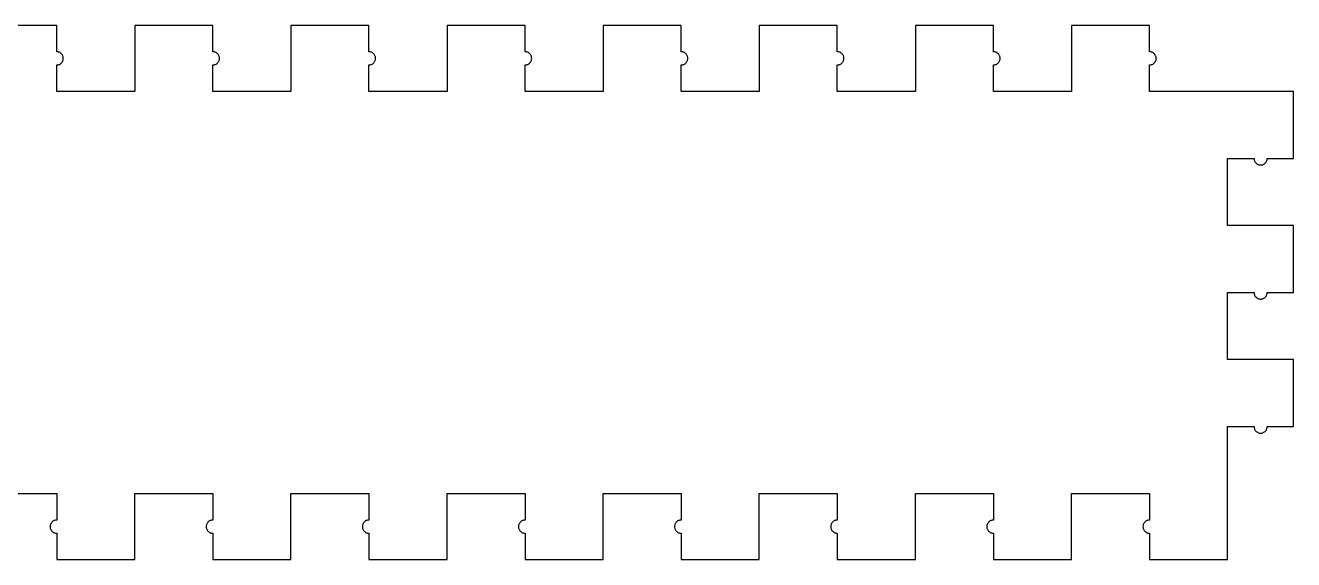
# Model space of a CAD drawing. Header units: metres. Extents: x -123 to 193, y -3 to 291.
# Drawn here: x 133.5 to 193.1, y -3.1 to 22 of the extents above; entities that cross this region are included whole.
import ezdxf

# ---------------------------------------------------------------- set-up
doc = ezdxf.new("R2010")
doc.units = ezdxf.units.M

msp = doc.modelspace()

# ---------------------------------------------------------------- linework, layer by layer
for p, q in [((135, 22), (131.333, 22)), ((135, 20.76), (135, 22)), ((142.333, 22), (138.667, 22)), ((138.667, 22), (138.667, 18.9)), ((142.333, 20.76), (142.333, 22)), ((149.667, 22), (146, 22)), ((146, 22), (146, 18.9)), ((149.667, 20.76), (149.667, 22)), ((157, 22), (153.333, 22)), ((153.333, 22), (153.333, 18.9)), ((157, 20.76), (157, 22)), ((164.333, 22), (160.667, 22)), ((160.667, 22), (160.667, 18.9)), ((164.333, 20.76), (164.333, 22)), ((171.667, 22), (168, 22)), ((168, 22), (168, 18.9)), ((171.667, 20.76), (171.667, 22)), ((179, 22), (175.333, 22)), ((175.333, 22), (175.333, 18.9)), ((179, 20.76), (179, 22)), ((186.333, 22), (182.667, 22)), ((182.667, 22), (182.667, 18.9)), ((186.333, 20.76), (186.333, 22)), ((135.032, 20.7583), (135, 20.76)), ((135.064, 20.7532), (135.032, 20.7583)), ((135.096, 20.7448), (135.064, 20.7532)), ((135.126, 20.7332), (135.096, 20.7448)), ((135.155, 20.7184), (135.126, 20.7332)), ((135.182, 20.7008), (135.155, 20.7184)), ((135.207, 20.6804), (135.182, 20.7008)), ((135.23, 20.6574), (135.207, 20.6804)), ((135.251, 20.6322), (135.23, 20.6574)), ((135.23, 20.2426), (135.251, 20.2678)), ((135.268, 20.605), (135.251, 20.6322)), ((135.251, 20.2678), (135.268, 20.295)), ((135.283, 20.5761), (135.268, 20.605)), ((135.268, 20.295), (135.283, 20.3239)), ((135.295, 20.5458), (135.283, 20.5761)), ((135.283, 20.3239), (135.295, 20.3542)), ((135.303, 20.5144), (135.295, 20.5458)), ((135.295, 20.3542), (135.303, 20.3855)), ((135.308, 20.4824), (135.303, 20.5144)), ((135.303, 20.3855), (135.308, 20.4176)), ((135.31, 20.45), (135.308, 20.4824)), ((135.308, 20.4176), (135.31, 20.45)), ((142.366, 20.7583), (142.333, 20.76)), ((142.398, 20.7532), (142.366, 20.7583)), ((142.429, 20.7448), (142.398, 20.7532)), ((142.459, 20.7332), (142.429, 20.7448)), ((142.488, 20.7184), (142.459, 20.7332)), ((142.516, 20.7008), (142.488, 20.7184)), ((142.541, 20.6804), (142.516, 20.7008)), ((142.564, 20.6574), (142.541, 20.6804)), ((142.584, 20.6322), (142.564, 20.6574)), ((142.564, 20.2426), (142.584, 20.2678)), ((142.602, 20.605), (142.584, 20.6322)), ((142.584, 20.2678), (142.602, 20.295)), ((142.617, 20.5761), (142.602, 20.605)), ((142.602, 20.295), (142.617, 20.3239)), ((142.628, 20.5458), (142.617, 20.5761)), ((142.617, 20.3239), (142.628, 20.3542)), ((142.637, 20.5144), (142.628, 20.5458)), ((142.628, 20.3542), (142.637, 20.3855)), ((142.642, 20.4824), (142.637, 20.5144)), ((142.637, 20.3855), (142.642, 20.4176)), ((142.643, 20.45), (142.642, 20.4824)), ((142.642, 20.4176), (142.643, 20.45)), ((149.699, 20.7583), (149.667, 20.76)), ((149.731, 20.7532), (149.699, 20.7583)), ((149.762, 20.7448), (149.731, 20.7532)), ((149.793, 20.7332), (149.762, 20.7448)), ((149.822, 20.7184), (149.793, 20.7332)), ((149.849, 20.7008), (149.822, 20.7184)), ((149.874, 20.6804), (149.849, 20.7008)), ((149.897, 20.6574), (149.874, 20.6804)), ((149.917, 20.6322), (149.897, 20.6574)), ((149.897, 20.2426), (149.917, 20.2678)), ((149.935, 20.605), (149.917, 20.6322)), ((149.917, 20.2678), (149.935, 20.295)), ((149.95, 20.5761), (149.935, 20.605)), ((149.935, 20.295), (149.95, 20.3239)), ((149.961, 20.5458), (149.95, 20.5761)), ((149.95, 20.3239), (149.961, 20.3542)), ((149.97, 20.5144), (149.961, 20.5458)), ((149.961, 20.3542), (149.97, 20.3855)), ((149.975, 20.4824), (149.97, 20.5144)), ((149.97, 20.3855), (149.975, 20.4176)), ((149.977, 20.45), (149.975, 20.4824)), ((149.975, 20.4176), (149.977, 20.45)), ((157.032, 20.7583), (157, 20.76)), ((157.064, 20.7532), (157.032, 20.7583)), ((157.096, 20.7448), (157.064, 20.7532)), ((157.126, 20.7332), (157.096, 20.7448)), ((157.155, 20.7184), (157.126, 20.7332)), ((157.182, 20.7008), (157.155, 20.7184)), ((157.207, 20.6804), (157.182, 20.7008)), ((157.23, 20.6574), (157.207, 20.6804)), ((157.251, 20.6322), (157.23, 20.6574)), ((157.23, 20.2426), (157.251, 20.2678)), ((157.268, 20.605), (157.251, 20.6322)), ((157.251, 20.2678), (157.268, 20.295)), ((157.283, 20.5761), (157.268, 20.605)), ((157.268, 20.295), (157.283, 20.3239)), ((157.295, 20.5458), (157.283, 20.5761)), ((157.283, 20.3239), (157.295, 20.3542)), ((157.303, 20.5144), (157.295, 20.5458)), ((157.295, 20.3542), (157.303, 20.3855)), ((157.308, 20.4824), (157.303, 20.5144)), ((157.303, 20.3855), (157.308, 20.4176)), ((157.31, 20.45), (157.308, 20.4824)), ((157.308, 20.4176), (157.31, 20.45)), ((164.366, 20.7583), (164.333, 20.76)), ((164.398, 20.7532), (164.366, 20.7583)), ((164.429, 20.7448), (164.398, 20.7532)), ((164.459, 20.7332), (164.429, 20.7448)), ((164.488, 20.7184), (164.459, 20.7332)), ((164.516, 20.7008), (164.488, 20.7184)), ((164.541, 20.6804), (164.516, 20.7008)), ((164.564, 20.6574), (164.541, 20.6804)), ((164.584, 20.6322), (164.564, 20.6574)), ((164.564, 20.2426), (164.584, 20.2678)), ((164.602, 20.605), (164.584, 20.6322)), ((164.584, 20.2678), (164.602, 20.295)), ((164.617, 20.5761), (164.602, 20.605)), ((164.602, 20.295), (164.617, 20.3239)), ((164.628, 20.5458), (164.617, 20.5761)), ((164.617, 20.3239), (164.628, 20.3542)), ((164.637, 20.5144), (164.628, 20.5458)), ((164.628, 20.3542), (164.637, 20.3855)), ((164.642, 20.4824), (164.637, 20.5144)), ((164.637, 20.3855), (164.642, 20.4176)), ((164.643, 20.45), (164.642, 20.4824)), ((164.642, 20.4176), (164.643, 20.45)), ((171.699, 20.7583), (171.667, 20.76)), ((171.731, 20.7532), (171.699, 20.7583)), ((171.762, 20.7448), (171.731, 20.7532)), ((171.793, 20.7332), (171.762, 20.7448)), ((171.822, 20.7184), (171.793, 20.7332)), ((171.849, 20.7008), (171.822, 20.7184)), ((171.874, 20.6804), (171.849, 20.7008)), ((171.897, 20.6574), (171.874, 20.6804)), ((171.917, 20.6322), (171.897, 20.6574)), ((171.897, 20.2426), (171.917, 20.2678)), ((171.935, 20.605), (171.917, 20.6322)), ((171.917, 20.2678), (171.935, 20.295)), ((171.95, 20.5761), (171.935, 20.605)), ((171.935, 20.295), (171.95, 20.3239)), ((171.961, 20.5458), (171.95, 20.5761)), ((171.95, 20.3239), (171.961, 20.3542)), ((171.97, 20.5144), (171.961, 20.5458)), ((171.961, 20.3542), (171.97, 20.3855)), ((171.975, 20.4824), (171.97, 20.5144)), ((171.97, 20.3855), (171.975, 20.4176)), ((171.977, 20.45), (171.975, 20.4824)), ((171.975, 20.4176), (171.977, 20.45)), ((179.032, 20.7583), (179, 20.76)), ((179.064, 20.7532), (179.032, 20.7583)), ((179.096, 20.7448), (179.064, 20.7532)), ((179.126, 20.7332), (179.096, 20.7448)), ((179.155, 20.7184), (179.126, 20.7332)), ((179.182, 20.7008), (179.155, 20.7184)), ((179.207, 20.6804), (179.182, 20.7008)), ((179.23, 20.6574), (179.207, 20.6804)), ((179.251, 20.6322), (179.23, 20.6574)), ((179.23, 20.2426), (179.251, 20.2678)), ((179.268, 20.605), (179.251, 20.6322)), ((179.251, 20.2678), (179.268, 20.295)), ((179.283, 20.5761), (179.268, 20.605)), ((179.268, 20.295), (179.283, 20.3239)), ((179.295, 20.5458), (179.283, 20.5761)), ((179.283, 20.3239), (179.295, 20.3542)), ((179.303, 20.5144), (179.295, 20.5458)), ((179.295, 20.3542), (179.303, 20.3855)), ((179.308, 20.4824), (179.303, 20.5144)), ((179.303, 20.3855), (179.308, 20.4176)), ((179.31, 20.45), (179.308, 20.4824)), ((179.308, 20.4176), (179.31, 20.45)), ((186.366, 20.7583), (186.333, 20.76)), ((186.398, 20.7532), (186.366, 20.7583)), ((186.429, 20.7448), (186.398, 20.7532)), ((186.459, 20.7332), (186.429, 20.7448)), ((186.488, 20.7184), (186.459, 20.7332)), ((186.516, 20.7008), (186.488, 20.7184)), ((186.541, 20.6804), (186.516, 20.7008)), ((186.564, 20.6574), (186.541, 20.6804)), ((186.584, 20.6322), (186.564, 20.6574)), ((186.564, 20.2426), (186.584, 20.2678)), ((186.602, 20.605), (186.584, 20.6322)), ((186.584, 20.2678), (186.602, 20.295)), ((186.617, 20.5761), (186.602, 20.605)), ((186.602, 20.295), (186.617, 20.3239)), ((186.628, 20.5458), (186.617, 20.5761)), ((186.617, 20.3239), (186.628, 20.3542)), ((186.637, 20.5144), (186.628, 20.5458)), ((186.628, 20.3542), (186.637, 20.3855)), ((186.642, 20.4824), (186.637, 20.5144)), ((186.637, 20.3855), (186.642, 20.4176)), ((186.643, 20.45), (186.642, 20.4824)), ((186.642, 20.4176), (186.643, 20.45)), ((135, 20.14), (135.032, 20.1417)), ((135, 18.9), (135, 20.14)), ((135.032, 20.1417), (135.064, 20.1468)), ((135.064, 20.1468), (135.096, 20.1552)), ((135.096, 20.1552), (135.126, 20.1668)), ((135.126, 20.1668), (135.155, 20.1815)), ((135.155, 20.1815), (135.182, 20.1992)), ((135.182, 20.1992), (135.207, 20.2196)), ((135.207, 20.2196), (135.23, 20.2426)), ((142.333, 20.14), (142.366, 20.1417)), ((142.333, 18.9), (142.333, 20.14)), ((142.366, 20.1417), (142.398, 20.1468)), ((142.398, 20.1468), (142.429, 20.1552)), ((142.429, 20.1552), (142.459, 20.1668)), ((142.459, 20.1668), (142.488, 20.1815)), ((142.488, 20.1815), (142.516, 20.1992)), ((142.516, 20.1992), (142.541, 20.2196)), ((142.541, 20.2196), (142.564, 20.2426)), ((149.667, 20.14), (149.699, 20.1417)), ((149.667, 18.9), (149.667, 20.14)), ((149.699, 20.1417), (149.731, 20.1468)), ((149.731, 20.1468), (149.762, 20.1552)), ((149.762, 20.1552), (149.793, 20.1668)), ((149.793, 20.1668), (149.822, 20.1815)), ((149.822, 20.1815), (149.849, 20.1992)), ((149.849, 20.1992), (149.874, 20.2196)), ((149.874, 20.2196), (149.897, 20.2426)), ((157, 20.14), (157.032, 20.1417)), ((157, 18.9), (157, 20.14)), ((157.032, 20.1417), (157.064, 20.1468)), ((157.064, 20.1468), (157.096, 20.1552)), ((157.096, 20.1552), (157.126, 20.1668)), ((157.126, 20.1668), (157.155, 20.1815)), ((157.155, 20.1815), (157.182, 20.1992)), ((157.182, 20.1992), (157.207, 20.2196)), ((157.207, 20.2196), (157.23, 20.2426)), ((164.333, 20.14), (164.366, 20.1417)), ((164.333, 18.9), (164.333, 20.14)), ((164.366, 20.1417), (164.398, 20.1468)), ((164.398, 20.1468), (164.429, 20.1552)), ((164.429, 20.1552), (164.459, 20.1668)), ((164.459, 20.1668), (164.488, 20.1815)), ((164.488, 20.1815), (164.516, 20.1992)), ((164.516, 20.1992), (164.541, 20.2196)), ((164.541, 20.2196), (164.564, 20.2426)), ((171.667, 20.14), (171.699, 20.1417)), ((171.667, 18.9), (171.667, 20.14)), ((171.699, 20.1417), (171.731, 20.1468)), ((171.731, 20.1468), (171.762, 20.1552)), ((171.762, 20.1552), (171.793, 20.1668)), ((171.793, 20.1668), (171.822, 20.1815)), ((171.822, 20.1815), (171.849, 20.1992)), ((171.849, 20.1992), (171.874, 20.2196)), ((171.874, 20.2196), (171.897, 20.2426)), ((179, 20.14), (179.032, 20.1417)), ((179, 18.9), (179, 20.14)), ((179.032, 20.1417), (179.064, 20.1468)), ((179.064, 20.1468), (179.096, 20.1552)), ((179.096, 20.1552), (179.126, 20.1668)), ((179.126, 20.1668), (179.155, 20.1815)), ((179.155, 20.1815), (179.182, 20.1992)), ((179.182, 20.1992), (179.207, 20.2196)), ((179.207, 20.2196), (179.23, 20.2426)), ((186.333, 20.14), (186.366, 20.1417)), ((186.333, 18.9), (186.333, 20.14)), ((186.366, 20.1417), (186.398, 20.1468)), ((186.398, 20.1468), (186.429, 20.1552)), ((186.429, 20.1552), (186.459, 20.1668)), ((186.459, 20.1668), (186.488, 20.1815)), ((186.488, 20.1815), (186.516, 20.1992)), ((186.516, 20.1992), (186.541, 20.2196)), ((186.541, 20.2196), (186.564, 20.2426)), ((138.667, 18.9), (135, 18.9)), ((146, 18.9), (142.333, 18.9)), ((153.333, 18.9), (149.667, 18.9)), ((160.667, 18.9), (157, 18.9)), ((168, 18.9), (164.333, 18.9)), ((175.333, 18.9), (171.667, 18.9)), ((182.667, 18.9), (179, 18.9)), ((193.1, 18.9), (186.333, 18.9)), ((193.1, 15.75), (193.1, 18.9)), ((190, 12.6), (190, 15.75)), ((190, 15.75), (191.24, 15.75)), ((191.24, 15.75), (191.242, 15.7176)), ((191.242, 15.7176), (191.247, 15.6855)), ((191.247, 15.6855), (191.255, 15.6542)), ((191.255, 15.6542), (191.267, 15.6239)), ((191.267, 15.6239), (191.282, 15.595)), ((191.282, 15.595), (191.299, 15.5678)), ((191.299, 15.5678), (191.32, 15.5426)), ((191.32, 15.5426), (191.343, 15.5196)), ((191.343, 15.5196), (191.368, 15.4992)), ((191.368, 15.4992), (191.395, 15.4815)), ((191.705, 15.4815), (191.732, 15.4992)), ((191.732, 15.4992), (191.757, 15.5196)), ((191.757, 15.5196), (191.78, 15.5426)), ((191.78, 15.5426), (191.801, 15.5678)), ((191.801, 15.5678), (191.818, 15.595)), ((191.818, 15.595), (191.833, 15.6239)), ((191.833, 15.6239), (191.845, 15.6542)), ((191.845, 15.6542), (191.853, 15.6855)), ((191.853, 15.6855), (191.858, 15.7176)), ((191.858, 15.7176), (191.86, 15.75)), ((191.86, 15.75), (193.1, 15.75)), ((191.395, 15.4815), (191.424, 15.4668)), ((191.424, 15.4668), (191.454, 15.4552)), ((191.454, 15.4552), (191.486, 15.4468)), ((191.486, 15.4468), (191.518, 15.4417)), ((191.518, 15.4417), (191.55, 15.44)), ((191.55, 15.44), (191.582, 15.4417)), ((191.582, 15.4417), (191.614, 15.4468)), ((191.614, 15.4468), (191.646, 15.4552)), ((191.646, 15.4552), (191.676, 15.4668)), ((191.676, 15.4668), (191.705, 15.4815)), ((193.1, 12.6), (190, 12.6)), ((193.1, 9.45001), (193.1, 12.6)), ((190, 6.3), (190, 9.45001)), ((190, 9.45001), (191.24, 9.45001)), ((191.24, 9.45001), (191.242, 9.4176)), ((191.242, 9.4176), (191.247, 9.38556)), ((191.247, 9.38556), (191.255, 9.35422)), ((191.255, 9.35422), (191.267, 9.32393)), ((191.267, 9.32393), (191.282, 9.29501)), ((191.282, 9.29501), (191.299, 9.26781)), ((191.299, 9.26781), (191.32, 9.24258)), ((191.32, 9.24258), (191.343, 9.21964)), ((191.343, 9.21964), (191.368, 9.19922)), ((191.368, 9.19922), (191.395, 9.18155)), ((191.395, 9.18155), (191.424, 9.16681)), ((191.424, 9.16681), (191.454, 9.15518)), ((191.454, 9.15518), (191.486, 9.14679)), ((191.486, 9.14679), (191.518, 9.14171)), ((191.518, 9.14171), (191.55, 9.14001)), ((191.55, 9.14001), (191.582, 9.14171)), ((191.582, 9.14171), (191.614, 9.14679)), ((191.614, 9.14679), (191.646, 9.15518)), ((191.646, 9.15518), (191.676, 9.16681)), ((191.676, 9.16681), (191.705, 9.18155)), ((191.705, 9.18155), (191.732, 9.19922)), ((191.732, 9.19922), (191.757, 9.21964)), ((191.757, 9.21964), (191.78, 9.24258)), ((191.78, 9.24258), (191.801, 9.26781)), ((191.801, 9.26781), (191.818, 9.29501)), ((191.818, 9.29501), (191.833, 9.32393)), ((191.833, 9.32393), (191.845, 9.35422)), ((191.845, 9.35422), (191.853, 9.38556)), ((191.853, 9.38556), (191.858, 9.4176)), ((191.858, 9.4176), (191.86, 9.45001)), ((191.86, 9.45001), (193.1, 9.45001)), ((193.1, 6.3), (190, 6.3)), ((193.1, 3.15001), (193.1, 6.3)), ((190, -3.09999), (190, 3.15001)), ((190, 3.15001), (191.24, 3.15001)), ((191.24, 3.15001), (191.242, 3.1176)), ((191.242, 3.1176), (191.247, 3.08556)), ((191.247, 3.08556), (191.255, 3.05421)), ((191.255, 3.05421), (191.267, 3.02393)), ((191.267, 3.02393), (191.282, 2.99501)), ((191.282, 2.99501), (191.299, 2.9678)), ((191.801, 2.9678), (191.818, 2.99501)), ((191.818, 2.99501), (191.833, 3.02393)), ((191.833, 3.02393), (191.845, 3.05421)), ((191.845, 3.05421), (191.853, 3.08556)), ((191.853, 3.08556), (191.858, 3.1176)), ((191.858, 3.1176), (191.86, 3.15001)), ((191.86, 3.15001), (193.1, 3.15001)), ((191.299, 2.9678), (191.32, 2.94258)), ((191.32, 2.94258), (191.343, 2.91963)), ((191.343, 2.91963), (191.368, 2.89922)), ((191.368, 2.89922), (191.395, 2.88155)), ((191.395, 2.88155), (191.424, 2.86681)), ((191.424, 2.86681), (191.454, 2.85518)), ((191.454, 2.85518), (191.486, 2.84679)), ((191.486, 2.84679), (191.518, 2.84171)), ((191.518, 2.84171), (191.55, 2.84001)), ((191.55, 2.84001), (191.582, 2.84171)), ((191.582, 2.84171), (191.614, 2.84679)), ((191.614, 2.84679), (191.646, 2.85518)), ((191.646, 2.85518), (191.676, 2.86681)), ((191.676, 2.86681), (191.705, 2.88155)), ((191.705, 2.88155), (191.732, 2.89922)), ((191.732, 2.89922), (191.757, 2.91963)), ((191.757, 2.91963), (191.78, 2.94258)), ((191.78, 2.94258), (191.801, 2.9678)), ((131.333, 0), (135, 0)), ((135, 0), (135, -1.23999)), ((138.667, -3.09999), (138.667, 0)), ((138.667, 0), (142.333, 0)), ((142.333, 0), (142.333, -1.23999)), ((146, -3.09999), (146, 0)), ((146, 0), (149.667, 0)), ((149.667, 0), (149.667, -1.23999)), ((153.333, -3.09999), (153.333, 0)), ((153.333, 0), (157, 0)), ((157, 0), (157, -1.23999)), ((160.667, -3.09999), (160.667, 0)), ((160.667, 0), (164.333, 0)), ((164.333, 0), (164.333, -1.23999)), ((168, -3.09999), (168, 0)), ((168, 0), (171.667, 0)), ((171.667, 0), (171.667, -1.23999)), ((175.333, -3.09999), (175.333, 0)), ((175.333, 0), (179, 0)), ((179, 0), (179, -1.23999)), ((182.667, -3.09999), (182.667, 0)), ((182.667, 0), (186.333, 0)), ((186.333, 0), (186.333, -1.23999)), ((134.692, -1.51758), (134.69, -1.54999)), ((134.69, -1.54999), (134.692, -1.5824)), ((134.697, -1.48553), (134.692, -1.51758)), ((134.692, -1.5824), (134.697, -1.61444)), ((134.705, -1.45419), (134.697, -1.48553)), ((134.697, -1.61444), (134.705, -1.64578)), ((134.717, -1.4239), (134.705, -1.45419)), ((134.705, -1.64578), (134.717, -1.67607)), ((134.732, -1.39499), (134.717, -1.4239)), ((134.717, -1.67607), (134.732, -1.70499)), ((134.749, -1.36777), (134.732, -1.39499)), ((134.732, -1.70499), (134.749, -1.73219)), ((134.77, -1.34256), (134.749, -1.36777)), ((134.749, -1.73219), (134.77, -1.75742)), ((134.793, -1.31961), (134.77, -1.34256)), ((134.77, -1.75742), (134.793, -1.78036)), ((134.818, -1.29919), (134.793, -1.31961)), ((134.793, -1.78036), (134.818, -1.80078)), ((134.845, -1.28152), (134.818, -1.29919)), ((134.874, -1.26678), (134.845, -1.28152)), ((134.904, -1.25516), (134.874, -1.26678)), ((134.936, -1.24677), (134.904, -1.25516)), ((134.968, -1.24168), (134.936, -1.24677)), ((135, -1.23999), (134.968, -1.24168)), ((142.025, -1.51758), (142.023, -1.54999)), ((142.023, -1.54999), (142.025, -1.5824)), ((142.03, -1.48553), (142.025, -1.51758)), ((142.025, -1.5824), (142.03, -1.61444)), ((142.039, -1.45419), (142.03, -1.48553)), ((142.03, -1.61444), (142.039, -1.64578)), ((142.05, -1.4239), (142.039, -1.45419)), ((142.039, -1.64578), (142.05, -1.67607)), ((142.065, -1.39499), (142.05, -1.4239)), ((142.05, -1.67607), (142.065, -1.70499)), ((142.083, -1.36777), (142.065, -1.39499)), ((142.065, -1.70499), (142.083, -1.73219)), ((142.103, -1.34256), (142.083, -1.36777)), ((142.083, -1.73219), (142.103, -1.75742)), ((142.126, -1.31961), (142.103, -1.34256)), ((142.103, -1.75742), (142.126, -1.78036)), ((142.151, -1.29919), (142.126, -1.31961)), ((142.126, -1.78036), (142.151, -1.80078)), ((142.178, -1.28152), (142.151, -1.29919)), ((142.207, -1.26678), (142.178, -1.28152)), ((142.238, -1.25516), (142.207, -1.26678)), ((142.269, -1.24677), (142.238, -1.25516)), ((142.301, -1.24168), (142.269, -1.24677)), ((142.333, -1.23999), (142.301, -1.24168)), ((149.358, -1.51758), (149.357, -1.54999)), ((149.357, -1.54999), (149.358, -1.5824)), ((149.363, -1.48553), (149.358, -1.51758)), ((149.358, -1.5824), (149.363, -1.61444)), ((149.372, -1.45419), (149.363, -1.48553)), ((149.363, -1.61444), (149.372, -1.64578)), ((149.383, -1.4239), (149.372, -1.45419)), ((149.372, -1.64578), (149.383, -1.67607)), ((149.398, -1.39499), (149.383, -1.4239)), ((149.383, -1.67607), (149.398, -1.70499)), ((149.416, -1.36777), (149.398, -1.39499)), ((149.398, -1.70499), (149.416, -1.73219)), ((149.436, -1.34256), (149.416, -1.36777)), ((149.416, -1.73219), (149.436, -1.75742)), ((149.459, -1.31961), (149.436, -1.34256)), ((149.436, -1.75742), (149.459, -1.78036)), ((149.484, -1.29919), (149.459, -1.31961)), ((149.459, -1.78036), (149.484, -1.80078)), ((149.512, -1.28152), (149.484, -1.29919)), ((149.541, -1.26678), (149.512, -1.28152)), ((149.571, -1.25516), (149.541, -1.26678)), ((149.602, -1.24677), (149.571, -1.25516)), ((149.634, -1.24168), (149.602, -1.24677)), ((149.667, -1.23999), (149.634, -1.24168)), ((156.692, -1.51758), (156.69, -1.54999)), ((156.69, -1.54999), (156.692, -1.5824)), ((156.697, -1.48553), (156.692, -1.51758)), ((156.692, -1.5824), (156.697, -1.61444)), ((156.705, -1.45419), (156.697, -1.48553)), ((156.697, -1.61444), (156.705, -1.64578)), ((156.717, -1.4239), (156.705, -1.45419)), ((156.705, -1.64578), (156.717, -1.67607)), ((156.732, -1.39499), (156.717, -1.4239)), ((156.717, -1.67607), (156.732, -1.70499)), ((156.749, -1.36777), (156.732, -1.39499)), ((156.732, -1.70499), (156.749, -1.73219)), ((156.77, -1.34256), (156.749, -1.36777)), ((156.749, -1.73219), (156.77, -1.75742)), ((156.793, -1.31961), (156.77, -1.34256)), ((156.77, -1.75742), (156.793, -1.78036)), ((156.818, -1.29919), (156.793, -1.31961)), ((156.793, -1.78036), (156.818, -1.80078)), ((156.845, -1.28152), (156.818, -1.29919)), ((156.874, -1.26678), (156.845, -1.28152)), ((156.904, -1.25516), (156.874, -1.26678)), ((156.936, -1.24677), (156.904, -1.25516)), ((156.968, -1.24168), (156.936, -1.24677)), ((157, -1.23999), (156.968, -1.24168)), ((164.025, -1.51758), (164.023, -1.54999)), ((164.023, -1.54999), (164.025, -1.5824)), ((164.03, -1.48553), (164.025, -1.51758)), ((164.025, -1.5824), (164.03, -1.61444)), ((164.039, -1.45419), (164.03, -1.48553)), ((164.03, -1.61444), (164.039, -1.64578)), ((164.05, -1.4239), (164.039, -1.45419)), ((164.039, -1.64578), (164.05, -1.67607)), ((164.065, -1.39499), (164.05, -1.4239)), ((164.05, -1.67607), (164.065, -1.70499)), ((164.083, -1.36777), (164.065, -1.39499)), ((164.065, -1.70499), (164.083, -1.73219)), ((164.103, -1.34256), (164.083, -1.36777)), ((164.083, -1.73219), (164.103, -1.75742)), ((164.126, -1.31961), (164.103, -1.34256)), ((164.103, -1.75742), (164.126, -1.78036)), ((164.151, -1.29919), (164.126, -1.31961)), ((164.126, -1.78036), (164.151, -1.80078)), ((164.178, -1.28152), (164.151, -1.29919)), ((164.207, -1.26678), (164.178, -1.28152)), ((164.238, -1.25516), (164.207, -1.26678)), ((164.269, -1.24677), (164.238, -1.25516)), ((164.301, -1.24168), (164.269, -1.24677)), ((164.333, -1.23999), (164.301, -1.24168)), ((171.358, -1.51758), (171.357, -1.54999)), ((171.357, -1.54999), (171.358, -1.5824)), ((171.363, -1.48553), (171.358, -1.51758)), ((171.358, -1.5824), (171.363, -1.61444)), ((171.372, -1.45419), (171.363, -1.48553)), ((171.363, -1.61444), (171.372, -1.64578)), ((171.383, -1.4239), (171.372, -1.45419)), ((171.372, -1.64578), (171.383, -1.67607)), ((171.398, -1.39499), (171.383, -1.4239)), ((171.383, -1.67607), (171.398, -1.70499)), ((171.416, -1.36777), (171.398, -1.39499)), ((171.398, -1.70499), (171.416, -1.73219)), ((171.436, -1.34256), (171.416, -1.36777)), ((171.416, -1.73219), (171.436, -1.75742)), ((171.459, -1.31961), (171.436, -1.34256)), ((171.436, -1.75742), (171.459, -1.78036)), ((171.484, -1.29919), (171.459, -1.31961)), ((171.459, -1.78036), (171.484, -1.80078)), ((171.512, -1.28152), (171.484, -1.29919)), ((171.541, -1.26678), (171.512, -1.28152)), ((171.571, -1.25516), (171.541, -1.26678)), ((171.602, -1.24677), (171.571, -1.25516)), ((171.634, -1.24168), (171.602, -1.24677)), ((171.667, -1.23999), (171.634, -1.24168)), ((178.692, -1.51758), (178.69, -1.54999)), ((178.69, -1.54999), (178.692, -1.5824)), ((178.697, -1.48553), (178.692, -1.51758)), ((178.692, -1.5824), (178.697, -1.61444)), ((178.705, -1.45419), (178.697, -1.48553)), ((178.697, -1.61444), (178.705, -1.64578)), ((178.717, -1.4239), (178.705, -1.45419)), ((178.705, -1.64578), (178.717, -1.67607)), ((178.732, -1.39499), (178.717, -1.4239)), ((178.717, -1.67607), (178.732, -1.70499)), ((178.749, -1.36777), (178.732, -1.39499)), ((178.732, -1.70499), (178.749, -1.73219)), ((178.77, -1.34256), (178.749, -1.36777)), ((178.749, -1.73219), (178.77, -1.75742)), ((178.793, -1.31961), (178.77, -1.34256)), ((178.77, -1.75742), (178.793, -1.78036)), ((178.818, -1.29919), (178.793, -1.31961)), ((178.793, -1.78036), (178.818, -1.80078)), ((178.845, -1.28152), (178.818, -1.29919)), ((178.874, -1.26678), (178.845, -1.28152)), ((178.904, -1.25516), (178.874, -1.26678)), ((178.936, -1.24677), (178.904, -1.25516)), ((178.968, -1.24168), (178.936, -1.24677)), ((179, -1.23999), (178.968, -1.24168)), ((186.025, -1.51758), (186.023, -1.54999)), ((186.023, -1.54999), (186.025, -1.5824)), ((186.03, -1.48553), (186.025, -1.51758)), ((186.025, -1.5824), (186.03, -1.61444)), ((186.039, -1.45419), (186.03, -1.48553)), ((186.03, -1.61444), (186.039, -1.64578)), ((186.05, -1.4239), (186.039, -1.45419)), ((186.039, -1.64578), (186.05, -1.67607)), ((186.065, -1.39499), (186.05, -1.4239)), ((186.05, -1.67607), (186.065, -1.70499)), ((186.083, -1.36777), (186.065, -1.39499)), ((186.065, -1.70499), (186.083, -1.73219)), ((186.103, -1.34256), (186.083, -1.36777)), ((186.083, -1.73219), (186.103, -1.75742)), ((186.126, -1.31961), (186.103, -1.34256)), ((186.103, -1.75742), (186.126, -1.78036)), ((186.151, -1.29919), (186.126, -1.31961)), ((186.126, -1.78036), (186.151, -1.80078)), ((186.178, -1.28152), (186.151, -1.29919)), ((186.207, -1.26678), (186.178, -1.28152)), ((186.238, -1.25516), (186.207, -1.26678)), ((186.269, -1.24677), (186.238, -1.25516)), ((186.301, -1.24168), (186.269, -1.24677)), ((186.333, -1.23999), (186.301, -1.24168)), ((134.818, -1.80078), (134.845, -1.81845)), ((134.845, -1.81845), (134.874, -1.83319)), ((134.874, -1.83319), (134.904, -1.84482)), ((134.904, -1.84482), (134.936, -1.85321)), ((134.936, -1.85321), (134.968, -1.85829)), ((134.968, -1.85829), (135, -1.85999)), ((135, -1.85999), (135, -3.09999)), ((142.151, -1.80078), (142.178, -1.81845)), ((142.178, -1.81845), (142.207, -1.83319)), ((142.207, -1.83319), (142.238, -1.84482)), ((142.238, -1.84482), (142.269, -1.85321)), ((142.269, -1.85321), (142.301, -1.85829)), ((142.301, -1.85829), (142.333, -1.85999)), ((142.333, -1.85999), (142.333, -3.09999)), ((149.484, -1.80078), (149.512, -1.81845)), ((149.512, -1.81845), (149.541, -1.83319)), ((149.541, -1.83319), (149.571, -1.84482)), ((149.571, -1.84482), (149.602, -1.85321)), ((149.602, -1.85321), (149.634, -1.85829)), ((149.634, -1.85829), (149.667, -1.85999)), ((149.667, -1.85999), (149.667, -3.09999)), ((156.818, -1.80078), (156.845, -1.81845)), ((156.845, -1.81845), (156.874, -1.83319)), ((156.874, -1.83319), (156.904, -1.84482)), ((156.904, -1.84482), (156.936, -1.85321)), ((156.936, -1.85321), (156.968, -1.85829)), ((156.968, -1.85829), (157, -1.85999)), ((157, -1.85999), (157, -3.09999)), ((164.151, -1.80078), (164.178, -1.81845)), ((164.178, -1.81845), (164.207, -1.83319)), ((164.207, -1.83319), (164.238, -1.84482)), ((164.238, -1.84482), (164.269, -1.85321)), ((164.269, -1.85321), (164.301, -1.85829)), ((164.301, -1.85829), (164.333, -1.85999)), ((164.333, -1.85999), (164.333, -3.09999)), ((171.484, -1.80078), (171.512, -1.81845)), ((171.512, -1.81845), (171.541, -1.83319)), ((171.541, -1.83319), (171.571, -1.84482)), ((171.571, -1.84482), (171.602, -1.85321)), ((171.602, -1.85321), (171.634, -1.85829)), ((171.634, -1.85829), (171.667, -1.85999)), ((171.667, -1.85999), (171.667, -3.09999)), ((178.818, -1.80078), (178.845, -1.81845)), ((178.845, -1.81845), (178.874, -1.83319)), ((178.874, -1.83319), (178.904, -1.84482)), ((178.904, -1.84482), (178.936, -1.85321)), ((178.936, -1.85321), (178.968, -1.85829)), ((178.968, -1.85829), (179, -1.85999)), ((179, -1.85999), (179, -3.09999)), ((186.151, -1.80078), (186.178, -1.81845)), ((186.178, -1.81845), (186.207, -1.83319)), ((186.207, -1.83319), (186.238, -1.84482)), ((186.238, -1.84482), (186.269, -1.85321)), ((186.269, -1.85321), (186.301, -1.85829)), ((186.301, -1.85829), (186.333, -1.85999)), ((186.333, -1.85999), (186.333, -3.09999)), ((135, -3.09999), (138.667, -3.09999)), ((142.333, -3.09999), (146, -3.09999)), ((149.667, -3.09999), (153.333, -3.09999)), ((157, -3.09999), (160.667, -3.09999)), ((164.333, -3.09999), (168, -3.09999)), ((171.667, -3.09999), (175.333, -3.09999)), ((179, -3.09999), (182.667, -3.09999)), ((186.333, -3.09999), (190, -3.09999))]:
    msp.add_line(p, q)

doc.saveas('drawing.dxf')
